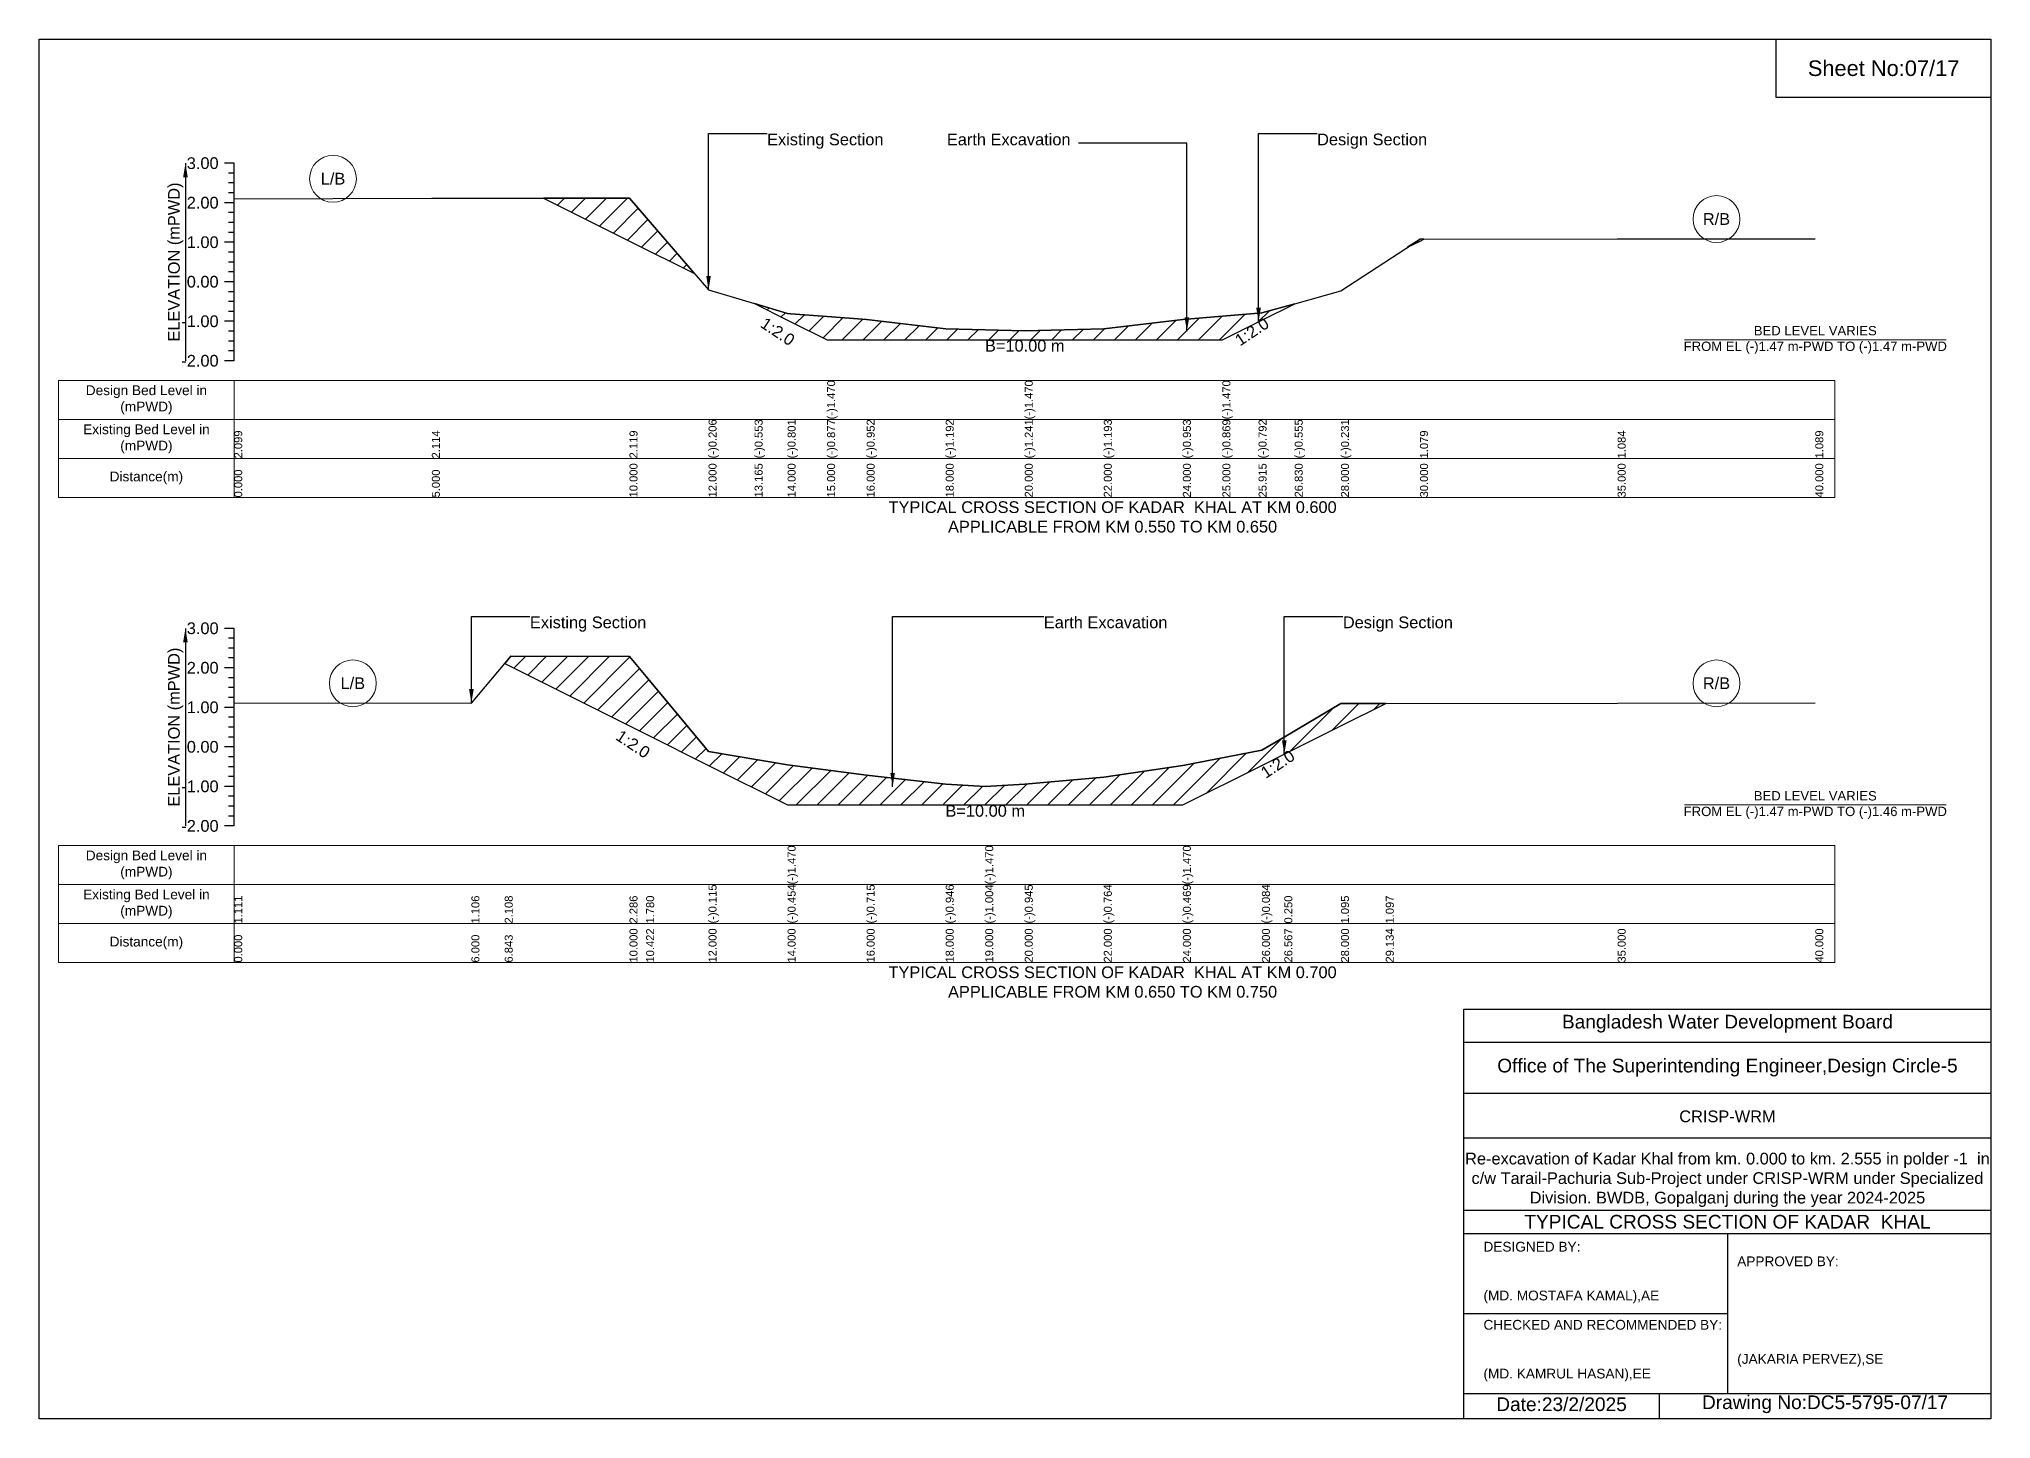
# Model space of a CAD drawing. Header units: inches. Extents: x 91000 to 278000, y -13885 to 0.
# Drawn here: x 160000 to 168000, y -5656 to 0 of the extents above; entities that cross this region are included whole.
import ezdxf

# ---------------------------------------------------------------- set-up
doc = ezdxf.new("R2010")
doc.units = ezdxf.units.IN
doc.header["$LTSCALE"] = 7
doc.header["$MEASUREMENT"] = 0
for name, color, linetype, lineweight in [('Cross section Data Border', 7, 'Continuous', 9), ('Cross Section Labels', 7, 'Continuous', 9), ('Existing_Bed_Level for Xsection', 7, 'Continuous', 25)]:
    doc.layers.add(name, color=color, linetype=linetype, lineweight=lineweight)
doc.styles.get("Standard").update_dxf_attribs({"font": 'arial.ttf'})
doc.dimstyles.get("Standard").update_dxf_attribs({"dimtxt": 0.18, "dimasz": 0.18, "dimexe": 0.18, "dimexo": 0.0625, "dimgap": 0.09, "dimtad": 0, "dimtih": 1, "dimtoh": 1, "dimdec": 4, "dimzin": 0, "dimdsep": 46, "dimtxsty": 'Standard', "dimcen": 0.09, "dimadec": 0, "dimazin": 0, "dimtfac": 1, "dimtdec": 4, "dimtofl": 0, "dimtmove": 0, "dimatfit": 3, "dimfxl": 1, "dimtolj": 1, "dimtzin": 0, "dimarcsym": 0})

msp = doc.modelspace()

# ---------------------------------------------------------------- hatches: boundary and pattern name
at = {"layer": 'Existing_Bed_Level for Xsection'}
h = msp.add_hatch(dxfattribs=at)
h.set_pattern_fill('ANSI31', color=256, scale=486, style=0)
h.paths.add_polyline_path([(162067.9, -652), (162420, -828.1), (162686.3, -961.2), (162420, -651.7)])
h = msp.add_hatch(dxfattribs=at)
h.set_pattern_fill('ANSI31', color=256, scale=486, style=0)
h.paths.add_polyline_path([(165608.8, -853.7), (165660, -828.1), (165675.9, -820.1), (165660, -820.2)])
h = msp.add_hatch(dxfattribs=at)
h.set_pattern_fill('ANSI31', color=256, scale=486, style=0)
h.paths.add_polyline_path([(162932.8, -1084.5), (163068, -1152.1), (163081.4, -1158.8), (163230, -1233.1), (163392, -1233.1), (163716, -1233.1), (164040, -1233.1), (164364, -1233.1), (164688, -1233.1), (164850, -1233.1), (164998.2, -1159), (165012, -1152.1), (165146.4, -1084.9), (165012, -1122.1), (164998.2, -1123.3), (164850, -1135.7), (164688, -1149.3), (164364, -1188.2), (164040, -1196), (163716, -1188.1), (163392, -1149.2), (163230, -1137), (163081.4, -1125.7), (163068, -1124.7)])
h = msp.add_hatch(dxfattribs=at)
h.set_pattern_fill('ANSI31', color=256, scale=486, style=0)
h.paths.add_polyline_path([(161908.6, -2559.8), (161934, -2572.5), (162420, -2815.5), (162488.3, -2849.6), (162744, -2977.5), (163068, -3139.5), (163392, -3139.5), (163716, -3139.5), (163878, -3139.5), (164040, -3139.5), (164364, -3139.5), (164688, -3139.5), (165012, -2977.5), (165103.8, -2931.6), (165336, -2815.5), (165519.6, -2723.7), (165336, -2724), (165103.8, -2860.8), (165012, -2915), (164688, -2977.3), (164364, -3025.1), (164040, -3054.4), (163878, -3064), (163716, -3054.6), (163392, -3017.2), (163068, -2974.9), (162744, -2920), (162488.3, -2613), (162420, -2531), (161934, -2529.6)])

# ---------------------------------------------------------------- linework, layer by layer
for points in [[(160000, 0), (168000, 0), (168000, -5656), (160000, -5656)], [(167120, 0), (168000, 0), (168000, -240), (167120, -240)]]:
    msp.add_lwpolyline(points, close=True)
for points in [[(165840, -5656), (165840, -3976), (168000, -3976)], [(165840, -4112), (168000, -4112)], [(165840, -4320), (168000, -4320)], [(165840, -4504), (168000, -4504)], [(165840, -4800), (168000, -4800)], [(165840, -4896), (168000, -4896)], [(166920, -4896), (166920, -5552)], [(165840, -5224), (166920, -5224)], [(165840, -5552), (168000, -5552)], [(166640, -5552), (166640, -5656)]]:
    msp.add_lwpolyline(points)
at = {"layer": 'Cross section Data Border'}
for points in [[(160080, -1399), (167360, -1399), (167360, -1879), (160080, -1879)], [(160080, -3305.4), (167360, -3305.4), (167360, -3785.4), (160080, -3785.4)]]:
    msp.add_lwpolyline(points, close=True, dxfattribs=at)
for points in [[(160800, -1399), (160800, -1879)], [(160080, -1559), (167360, -1559)], [(160080, -1719), (167360, -1719)], [(160800, -3305.4), (160800, -3785.4)], [(160080, -3465.4), (167360, -3465.4)], [(160080, -3625.4), (167360, -3625.4)]]:
    msp.add_lwpolyline(points, dxfattribs=at)
at = {"layer": 'Cross Section Labels'}
for points in [[(166744.2, -1233.1), (167815.8, -1233.1)], [(166744.2, -3139.5), (167815.8, -3139.5)]]:
    msp.add_lwpolyline(points, dxfattribs=at)
for centre in [(161205, -572.7), (166875, -737.9), (161286, -2640.8), (166875, -2640.8)]:
    msp.add_circle(centre, 96, dxfattribs=at)
at = {"layer": 'Existing_Bed_Level for Xsection'}
for points in [[(160800, -509), (160760, -509)], [(160800, -549.5), (160776, -549.5)], [(160800, -1319), (160800, -1157), (160800, -995), (160800, -833), (160800, -671), (160800, -509)], [(160800, -590), (160776, -590)], [(160800, -630.5), (160776, -630.5)], [(160800, -671), (160760, -671)], [(160800, -711.5), (160776, -711.5)], [(160800, -654.9), (161610, -652.5), (162420, -651.7), (162744, -1028.3), (162932.8, -1084.5), (163068, -1124.7), (163081.4, -1125.7), (163230, -1137), (163230, -1137), (163392, -1149.2), (163716, -1188.1), (164040, -1196), (164040, -1196), (164364, -1188.2), (164688, -1149.3), (164850, -1135.7), (164850, -1135.7), (164998.2, -1123.3), (165012, -1122.1), (165146.4, -1084.9), (165336, -1032.4), (165660, -820.2), (166470, -819.3), (167280, -818.5)], [(160800, -752), (160776, -752)], [(160800, -792.5), (160776, -792.5)], [(160800, -833), (160760, -833)], [(160800, -873.5), (160776, -873.5)], [(160800, -914), (160776, -914)], [(160800, -954.5), (160776, -954.5)], [(160800, -995), (160760, -995)], [(160800, -1035.5), (160776, -1035.5)], [(160800, -1076), (160776, -1076)], [(160800, -1116.5), (160776, -1116.5)], [(160800, -1157), (160760, -1157)], [(160800, -1197.5), (160776, -1197.5)], [(160800, -1238), (160776, -1238)], [(160800, -1278.5), (160776, -1278.5)], [(160800, -1319), (160760, -1319)], [(160800, -2415.4), (160760, -2415.4)], [(160800, -2455.9), (160776, -2455.9)], [(160800, -3225.4), (160800, -3063.4), (160800, -2901.4), (160800, -2739.4), (160800, -2577.4), (160800, -2415.4)], [(160800, -2496.4), (160776, -2496.4)], [(160800, -2536.9), (160776, -2536.9)], [(160800, -2721.4), (161772, -2722.2), (161908.6, -2559.8), (161934, -2529.6), (162420, -2531), (162488.3, -2613), (162744, -2920), (163068, -2974.9), (163068, -2974.9), (163392, -3017.2), (163716, -3054.6), (163878, -3064), (163878, -3064), (164040, -3054.4), (164364, -3025.1), (164688, -2977.3), (164688, -2977.3), (165012, -2915), (165103.8, -2860.8), (165336, -2724), (165519.6, -2723.7), (166470, -2722.2), (167280, -2721.4)], [(160800, -2577.4), (160760, -2577.4)], [(160800, -2617.9), (160776, -2617.9)], [(160800, -2658.4), (160776, -2658.4)], [(160800, -2698.9), (160776, -2698.9)], [(160800, -2739.4), (160760, -2739.4)], [(160800, -2779.9), (160776, -2779.9)], [(160800, -2820.4), (160776, -2820.4)], [(160800, -2860.9), (160776, -2860.9)], [(160800, -2901.4), (160760, -2901.4)], [(160800, -2941.9), (160776, -2941.9)], [(160800, -2982.4), (160776, -2982.4)], [(160800, -3022.9), (160776, -3022.9)], [(160800, -3063.4), (160760, -3063.4)], [(160800, -3103.9), (160776, -3103.9)], [(160800, -3144.4), (160776, -3144.4)], [(160800, -3184.9), (160776, -3184.9)], [(160800, -3225.4), (160760, -3225.4)]]:
    msp.add_lwpolyline(points, dxfattribs=at)
for points in [[(162067.9, -652), (162420, -828.1), (162686.3, -961.2), (162420, -651.7)], [(165608.8, -853.7), (165660, -828.1), (165675.9, -820.1), (165660, -820.2)], [(162932.8, -1084.5), (162932.8, -1084.5), (163068, -1152.1), (163081.4, -1158.8), (163230, -1233.1), (163230, -1233.1), (163392, -1233.1), (163716, -1233.1), (164040, -1233.1), (164040, -1233.1), (164364, -1233.1), (164688, -1233.1), (164850, -1233.1), (164850, -1233.1), (164998.2, -1159), (165012, -1152.1), (165146.4, -1084.9), (165146.4, -1084.9), (165146.4, -1084.9), (165012, -1122.1), (164998.2, -1123.3), (164850, -1135.7), (164850, -1135.7), (164688, -1149.3), (164364, -1188.2), (164040, -1196), (164040, -1196), (163716, -1188.1), (163392, -1149.2), (163230, -1137), (163230, -1137), (163081.4, -1125.7), (163068, -1124.7), (162932.8, -1084.5)], [(161908.6, -2559.8), (161934, -2572.5), (162420, -2815.5), (162488.3, -2849.6), (162744, -2977.5), (163068, -3139.5), (163068, -3139.5), (163392, -3139.5), (163716, -3139.5), (163878, -3139.5), (163878, -3139.5), (164040, -3139.5), (164364, -3139.5), (164688, -3139.5), (164688, -3139.5), (165012, -2977.5), (165103.8, -2931.6), (165336, -2815.5), (165519.6, -2723.7), (165519.6, -2723.7), (165519.6, -2723.7), (165336, -2724), (165103.8, -2860.8), (165012, -2915), (164688, -2977.3), (164688, -2977.3), (164364, -3025.1), (164040, -3054.4), (163878, -3064), (163878, -3064), (163716, -3054.6), (163392, -3017.2), (163068, -2974.9), (163068, -2974.9), (162744, -2920), (162488.3, -2613), (162420, -2531), (161934, -2529.6)]]:
    msp.add_lwpolyline(points, close=True, dxfattribs=at)

# ---------------------------------------------------------------- texts
at = {"attachment_point": 5}
for s, insert, char_height in [('Sheet No:07/17', (167560, -120), 64), ('Bangladesh Water Development Board', (166920, -4036), 56), ('Office of The Superintending Engineer,Design Circle-5', (166920, -4216), 56)]:
    msp.add_mtext(s, dxfattribs=dict(at, insert=insert, char_height=char_height))
for s, insert, char_height, width, attachment_point in [('CRISP-WRM', (166920, -4416), 48, 2240, 5), ('Re-excavation of Kadar Khal from km. 0.000 to km. 2.555 in polder -1  in c/w Tarail-Pachuria Sub-Project under CRISP-WRM under Specialized Division. BWDB, Gopalganj during the year 2024-2025', (166920, -4676), 48, 2160, 5), ('TYPICAL CROSS SECTION OF KADAR  KHAL', (166920, -4848), 56, 2240, 5), ('DESIGNED BY:^J^J^J(MD. MOSTAFA KAMAL),AE', (165920, -5056), 40, 1120, 4), ('APPROVED BY:^J^J^J^J^J^J(JAKARIA PERVEZ),SE', (166960, -5216), 40, 1120, 4), ('CHECKED AND RECOMMENDED BY:^J^J^J(MD. KAMRUL HASAN),EE', (165920, -5376), 40, 1120, 4), ('Date:23/2/2025', (166240, -5596), 56, 1120, 5), ('Drawing No:DC5-5795-07/17', (167320, -5596), 56, 1760, 5)]:
    msp.add_mtext(s, dxfattribs=dict(insert=insert, char_height=char_height, width=width, attachment_point=attachment_point))
at = {"layer": 'Cross section Data Border', "char_height": 40, "width": 640, "attachment_point": 5}
for s, insert in [('Design Bed Level in (mPWD)', (160440, -1479)), ('Existing Bed Level in (mPWD)', (160440, -1639)), ('Distance(m)', (160440, -1799)), ('Design Bed Level in (mPWD)', (160440, -3385.4)), ('Existing Bed Level in (mPWD)', (160440, -3545.4)), ('Distance(m)', (160440, -3705.4))]:
    msp.add_mtext(s, dxfattribs=dict(at, insert=insert))
at = {"layer": 'Cross Section Labels'}
for s, insert, char_height, attachment_point in [('Existing Section', (162984, -387.5), 48, 1), ('Earth Excavation', (163720.8, -387.5), 48, 1), ('Design Section', (165238.2, -387.5), 48, 1), ('L/B', (161205, -572.7), 48, 5), ('R/B', (166875, -737.9), 48, 5), ('BED LEVEL VARIES ^JFROM EL (-)1.47 m-PWD TO (-)1.47 m-PWD', (167280, -1233.1), 38.4, 5), ('B=10.00 m', (164040, -1233.1), 48, 2), ('TYPICAL CROSS SECTION OF KADAR  KHAL AT KM 0.600^JAPPLICABLE FROM KM 0.550 TO KM 0.650', (164400, -1959), 48, 5), ('Existing Section', (162012, -2366.8), 48, 1), ('Earth Excavation', (164118, -2366.8), 48, 1), ('Design Section', (165343.8, -2366.8), 48, 1), ('L/B', (161286, -2640.8), 48, 5), ('R/B', (166875, -2640.8), 48, 5), ('BED LEVEL VARIES ^JFROM EL (-)1.47 m-PWD TO (-)1.46 m-PWD', (167280, -3139.5), 38.4, 5), ('B=10.00 m', (163878, -3139.5), 48, 2), ('TYPICAL CROSS SECTION OF KADAR  KHAL AT KM 0.700^JAPPLICABLE FROM KM 0.650 TO KM 0.750', (164400, -3865.4), 48, 5)]:
    msp.add_mtext(s, dxfattribs=dict(at, insert=insert, char_height=char_height, attachment_point=attachment_point))
at = {"layer": 'Cross Section Labels', "char_height": 48, "attachment_point": 2}
for insert, rotation in [((163040.9, -1179), 326.30993), ((164957.7, -1179.2), 33.69007), ((162447.8, -2869.9), 326.30993), ((165063.3, -2951.8), 33.69007)]:
    msp.add_mtext('1:2.0', dxfattribs=dict(at, insert=insert, rotation=rotation))
at = {"layer": 'Existing_Bed_Level for Xsection', "char_height": 48, "attachment_point": 6}
for s, insert in [('3.00', (160736, -509)), ('2.00', (160736, -671)), ('1.00', (160736, -833)), ('0.00', (160736, -995)), ('-1.00', (160736, -1157)), ('-2.00', (160736, -1319)), ('3.00', (160736, -2415.4)), ('2.00', (160736, -2577.4)), ('1.00', (160736, -2739.4)), ('0.00', (160736, -2901.4)), ('-1.00', (160736, -3063.4)), ('-2.00', (160736, -3225.4))]:
    msp.add_mtext(s, dxfattribs=dict(at, insert=insert))
at = {"layer": 'Existing_Bed_Level for Xsection', "rotation": 90}
for s, insert, char_height, attachment_point in [('ELEVATION (mPWD)', (160560, -914), 48, 5), ('(-)1.470', (163230, -1559), 32.8, 1), ('(-)1.470', (164040, -1559), 32.8, 1), ('(-)1.470', (164850, -1559), 32.8, 1), ('(-)0.206', (162744, -1719), 32.8, 1), ('(-)0.553', (162932.8, -1719), 32.8, 1), ('(-)0.801', (163068, -1719), 32.8, 1), ('(-)0.877', (163230, -1719), 32.8, 1), ('(-)0.952', (163392, -1719), 32.8, 1), ('(-)1.192', (163716, -1719), 32.8, 1), ('(-)1.241', (164040, -1719), 32.8, 1), ('(-)1.193', (164364, -1719), 32.8, 1), ('(-)0.953', (164688, -1719), 32.8, 1), ('(-)0.869', (164850, -1719), 32.8, 1), ('(-)0.792', (164998.2, -1719), 32.8, 1), ('(-)0.555', (165146.4, -1719), 32.8, 1), ('(-)0.231', (165336, -1719), 32.8, 1), ('2.099', (160800, -1719), 32.8, 1), ('2.114', (161610, -1719), 32.8, 1), ('2.119', (162420, -1719), 32.8, 1), ('1.079', (165660, -1719), 32.8, 1), ('1.084', (166470, -1719), 32.8, 1), ('1.089', (167280, -1719), 32.8, 1), ('10.000', (162420, -1879), 32.8, 1), ('12.000', (162744, -1879), 32.8, 1), ('13.165', (162932.8, -1879), 32.8, 1), ('14.000', (163068, -1879), 32.8, 1), ('15.000', (163230, -1879), 32.8, 1), ('16.000', (163392, -1879), 32.8, 1), ('18.000', (163716, -1879), 32.8, 1), ('20.000', (164040, -1879), 32.8, 1), ('22.000', (164364, -1879), 32.8, 1), ('24.000', (164688, -1879), 32.8, 1), ('25.000', (164850, -1879), 32.8, 1), ('25.915', (164998.2, -1879), 32.8, 1), ('26.830', (165146.4, -1879), 32.8, 1), ('28.000', (165336, -1879), 32.8, 1), ('30.000', (165660, -1879), 32.8, 1), ('35.000', (166470, -1879), 32.8, 1), ('40.000', (167280, -1879), 32.8, 1), ('0.000', (160800, -1879), 32.8, 1), ('5.000', (161610, -1879), 32.8, 1), ('ELEVATION (mPWD)', (160560, -2820.4), 48, 5), ('(-)1.470', (163068, -3465.4), 32.8, 1), ('(-)1.470', (163878, -3465.4), 32.8, 1), ('(-)1.470', (164688, -3465.4), 32.8, 1), ('1.111', (160800, -3625.4), 32.8, 1), ('1.106', (161772, -3625.4), 32.8, 1), ('2.108', (161908.6, -3625.4), 32.8, 1), ('2.286', (162420, -3625.4), 32.8, 1), ('1.780', (162488.3, -3625.4), 32.8, 1), ('(-)0.115', (162744, -3625.4), 32.8, 1), ('(-)0.454', (163068, -3625.4), 32.8, 1), ('(-)0.715', (163392, -3625.4), 32.8, 1), ('(-)0.946', (163716, -3625.4), 32.8, 1), ('(-)1.004', (163878, -3625.4), 32.8, 1), ('(-)0.945', (164040, -3625.4), 32.8, 1), ('(-)0.764', (164364, -3625.4), 32.8, 1), ('(-)0.469', (164688, -3625.4), 32.8, 1), ('(-)0.084', (165012, -3625.4), 32.8, 1), ('0.250', (165103.8, -3625.4), 32.8, 1), ('1.095', (165336, -3625.4), 32.8, 1), ('1.097', (165519.6, -3625.4), 32.8, 1), ('0.000', (160800, -3785.4), 32.8, 1), ('6.000', (161772, -3785.4), 32.8, 1), ('6.843', (161908.6, -3785.4), 32.8, 1), ('10.000', (162420, -3785.4), 32.8, 1), ('10.422', (162488.3, -3785.4), 32.8, 1), ('12.000', (162744, -3785.4), 32.8, 1), ('14.000', (163068, -3785.4), 32.8, 1), ('16.000', (163392, -3785.4), 32.8, 1), ('18.000', (163716, -3785.4), 32.8, 1), ('19.000', (163878, -3785.4), 32.8, 1), ('20.000', (164040, -3785.4), 32.8, 1), ('22.000', (164364, -3785.4), 32.8, 1), ('24.000', (164688, -3785.4), 32.8, 1), ('26.000', (165012, -3785.4), 32.8, 1), ('26.567', (165103.8, -3785.4), 32.8, 1), ('28.000', (165336, -3785.4), 32.8, 1), ('29.134', (165519.6, -3785.4), 32.8, 1), ('35.000', (166470, -3785.4), 32.8, 1), ('40.000', (167280, -3785.4), 32.8, 1)]:
    msp.add_mtext(s, dxfattribs=dict(at, insert=insert, char_height=char_height, attachment_point=attachment_point))

# ---------------------------------------------------------------- leaders
at = {"layer": 'Cross Section Labels', "annotation_type": 0, "has_hookline": 1}
for points, hookline_direction, text_width in [([(162744, -1028.3), (162744, -387.5), (162983.9, -387.5)], 0, 467.2), ([(164998.2, -1159), (164998.2, -387.5), (165238.1, -387.5)], 0, 441.2), ([(164704.6, -1198.2), (164704.6, -426.7), (164260, -426.7)], 1, 497), ([(161772, -2722.2), (161772, -2366.8), (162011.9, -2366.8)], 0, 467.2), ([(163498.4, -3065.3), (163498.4, -2366.8), (164117.9, -2366.8)], 0, 497), ([(165103.8, -2931.6), (165103.8, -2366.8), (165343.7, -2366.8)], 0, 441.2)]:
    msp.add_leader(points, dimstyle='Standard', override={"dimasz": 57.6}, dxfattribs=dict(at, hookline_direction=hookline_direction, text_width=text_width))
at = {"layer": 'Existing_Bed_Level for Xsection'}
for points in [[(160600, -509), (160600, -1319)], [(160600, -2415.4), (160600, -3225.4)]]:
    msp.add_leader(points, dimstyle='Standard', override={"dimasz": 57.6}, dxfattribs=at)

doc.saveas('drawing.dxf')
